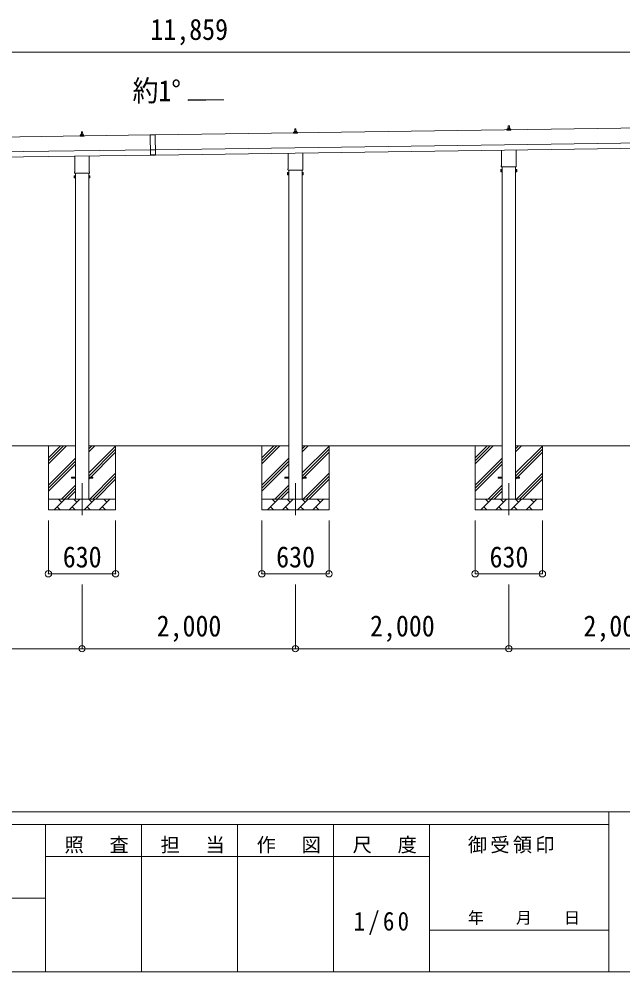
# Model space of a CAD drawing. Units: millimetres at full size, sheet at 1:60. Extents: x -16864 to 16864, y -11640 to 11640.
# Drawn here: x 5156 to 10816, y -11640 to -2713 of the extents above; entities that cross this region are included whole.
import ezdxf
from ezdxf.enums import TextEntityAlignment as Align

# ---------------------------------------------------------------- set-up
doc = ezdxf.new("R2010")
doc.units = ezdxf.units.MM
doc.header["$LTSCALE"] = 60
doc.header["$PDMODE"] = 32
doc.header["$PDSIZE"] = 60
doc.linetypes.add('CHAIN1', pattern=[8, 5, -1, 1, -1])
for name, color, linetype, lineweight in [('0-1_Defpoints', 7, 'CHAIN1', 9), ('0-2_TEXT1', 4, 'Continuous', 9), ('0-3_SHAPE', 7, 'Continuous', 9), ('0-7_PARTS2', 7, 'Continuous', 9), ('0-8_TABLE1', 6, 'Continuous', 9), ('F-0', 7, 'Continuous', 9)]:
    doc.layers.add(name, color=color, linetype=linetype, lineweight=lineweight)
doc.styles.add('ＭＳ ゴシック', font='')
doc.styles.get('ＭＳ ゴシック').set_extended_font_data('MS Gothic')

msp = doc.modelspace()

# ---------------------------------------------------------------- linework, layer by layer
at = {"layer": '0-1_Defpoints'}
for p, q in [((5745.59, -7060.72), (5745.59, -7409.72)), ((7745.59, -7060.72), (7745.59, -7409.72)), ((9745.59, -7060.72), (9745.59, -7409.72))]:
    msp.add_line(p, q, dxfattribs=at)
at = {"layer": '0-2_TEXT1'}
for p, q in [((7076.42, -3469.89), (6740.42, -3474.69)), ((12641.27, -3708.66), (6430.65, -3797.39)), ((7739.9, -3765.75), (7740.62, -3742.23)), ((7741.62, -3741.25), (7750.17, -3741.25)), ((7751.17, -3742.23), (7751.9, -3765.75)), ((9727.65, -3752.68), (9727.65, -3744.97)), ((9728.03, -3744.18), (9763.76, -3744.18)), ((9728.41, -3743.99), (9735.13, -3742.36)), ((9735.51, -3742.18), (9756.28, -3742.18)), ((9735.9, -3741.39), (9735.9, -3737.18)), ((9736.9, -3737.18), (9754.9, -3737.18)), ((9739.9, -3737.18), (9740.62, -3713.65)), ((9741.62, -3712.68), (9750.17, -3712.68)), ((9751.17, -3713.65), (9751.9, -3737.18)), ((9755.9, -3741.39), (9755.9, -3737.18)), ((9763.38, -3743.99), (9756.66, -3742.36)), ((9764.15, -3752.68), (9764.15, -3744.97)), ((6385.66, -3798.03), (850.19, -3877.11)), ((5727.65, -3809.82), (5727.65, -3802.11)), ((5764.15, -3809.82), (5727.65, -3809.82)), ((5728.03, -3801.32), (5763.76, -3801.32)), ((5728.41, -3801.14), (5735.13, -3799.51)), ((5735.51, -3799.32), (5756.28, -3799.32)), ((5735.9, -3798.53), (5735.9, -3794.32)), ((5736.9, -3794.32), (5754.9, -3794.32)), ((5739.9, -3794.32), (5740.62, -3770.8)), ((5741.62, -3769.82), (5750.17, -3769.82)), ((5751.17, -3770.8), (5751.9, -3794.32)), ((5755.9, -3798.53), (5755.9, -3794.32)), ((5763.38, -3801.14), (5756.66, -3799.51)), ((5764.15, -3809.82), (5764.15, -3802.11)), ((6385.64, -3797.03), (6430.64, -3796.39)), ((6385.64, -3797.03), (6388.39, -3989.51)), ((6430.65, -3797.39), (6385.66, -3798.03)), ((6430.64, -3796.39), (6433.39, -3988.87)), ((7727.65, -3781.25), (7727.65, -3773.54)), ((7764.15, -3781.25), (7727.65, -3781.25)), ((7728.03, -3772.75), (7763.76, -3772.75)), ((7728.41, -3772.56), (7735.13, -3770.94)), ((7735.51, -3770.75), (7756.28, -3770.75)), ((7735.9, -3769.96), (7735.9, -3765.75)), ((7736.9, -3765.75), (7754.9, -3765.75)), ((7755.9, -3769.96), (7755.9, -3765.75)), ((7763.38, -3772.56), (7756.66, -3770.94)), ((7764.15, -3781.25), (7764.15, -3773.54)), ((9764.15, -3752.68), (9727.65, -3752.68)), ((6432.65, -3937.37), (12643.27, -3848.65)), ((6433.37, -3987.37), (12643.99, -3898.64)), ((852.19, -4017.09), (6387.66, -3938.01)), ((852.91, -4067.09), (6388.37, -3988.01)), ((5677.29, -4143.81), (5677.29, -3998.17)), ((5813.89, -3996.22), (5813.89, -4143.81)), ((6432.67, -3938.37), (6387.67, -3939.01)), ((6433.32, -3983.87), (6388.32, -3984.51)), ((6433.39, -3988.87), (6388.39, -3989.51)), ((7677.29, -4115.24), (7677.29, -3969.6)), ((7813.89, -3967.65), (7813.89, -4115.24)), ((9677.29, -4086.67), (9677.29, -3941.03)), ((9813.89, -3939.07), (9813.89, -4086.67)), ((9675.59, -4095.44), (9675.59, -4089.94)), ((9813.53, -4098.94), (9677.65, -4098.94)), ((9683.09, -4098.94), (9683.09, -7210.72)), ((9808.09, -7210.72), (9808.09, -4098.94)), ((9815.59, -4089.94), (9815.59, -4095.44)), ((5671.59, -4182.08), (5672.35, -4180.77)), ((5671.59, -4182.08), (5671.59, -4199.08)), ((5678.59, -4185.67), (5672.35, -4185.67)), ((5678.59, -4195.49), (5672.35, -4195.49)), ((5675.59, -4152.58), (5675.59, -4147.08)), ((5813.53, -4156.08), (5677.65, -4156.08)), ((5683.09, -4156.08), (5683.09, -7210.72)), ((5808.09, -7210.72), (5808.09, -4156.08)), ((5812.59, -4185.67), (5818.83, -4185.67)), ((5812.59, -4195.49), (5818.83, -4195.49)), ((5815.59, -4147.08), (5815.59, -4152.58)), ((5819.59, -4182.08), (5818.83, -4180.77)), ((5819.59, -4182.08), (5819.59, -4199.08)), ((7671.59, -4153.51), (7672.35, -4152.19)), ((7671.59, -4153.51), (7671.59, -4170.51)), ((7671.59, -4170.51), (7672.35, -4171.82)), ((7678.59, -4157.1), (7672.35, -4157.1)), ((7678.59, -4166.92), (7672.35, -4166.92)), ((7678.59, -4171.82), (7672.35, -4171.82)), ((7675.59, -4124.01), (7675.59, -4118.51)), ((7813.53, -4127.51), (7677.65, -4127.51)), ((7681.09, -4171.21), (7678.59, -4171.21)), ((7683.09, -4127.51), (7683.09, -7210.72)), ((7808.09, -7210.72), (7808.09, -4127.51)), ((7810.09, -4171.21), (7812.59, -4171.21)), ((7812.59, -4157.1), (7818.83, -4157.1)), ((7812.59, -4166.92), (7818.83, -4166.92)), ((7812.59, -4171.82), (7818.83, -4171.82)), ((7815.59, -4118.51), (7815.59, -4124.01)), ((7819.59, -4153.51), (7818.83, -4152.19)), ((7819.59, -4170.51), (7818.83, -4171.82)), ((7819.59, -4153.51), (7819.59, -4170.51)), ((9671.59, -4124.94), (9672.35, -4123.62)), ((9671.59, -4124.94), (9671.59, -4141.94)), ((9671.59, -4141.94), (9672.35, -4143.25)), ((9678.59, -4128.53), (9672.35, -4128.53)), ((9678.59, -4138.35), (9672.35, -4138.35)), ((9678.59, -4143.25), (9672.35, -4143.25)), ((9681.09, -4142.64), (9678.59, -4142.64)), ((9810.09, -4142.64), (9812.59, -4142.64)), ((9812.59, -4128.53), (9818.83, -4128.53)), ((9812.59, -4138.35), (9818.83, -4138.35)), ((9812.59, -4143.25), (9818.83, -4143.25)), ((9819.59, -4124.94), (9818.83, -4123.62)), ((9819.59, -4141.94), (9818.83, -4143.25)), ((9819.59, -4124.94), (9819.59, -4141.94)), ((5671.59, -4199.08), (5672.35, -4200.4)), ((5678.59, -4200.4), (5672.35, -4200.4)), ((5681.09, -4199.78), (5678.59, -4199.78)), ((5810.09, -4199.78), (5812.59, -4199.78)), ((5812.59, -4200.4), (5818.83, -4200.4)), ((5819.59, -4199.08), (5818.83, -4200.4)), ((5645.59, -7006.22), (5683.09, -7006.22)), ((5645.59, -7015.22), (5645.59, -7006.22)), ((5645.59, -7006.22), (5683.09, -7006.22)), ((5645.59, -7015.22), (5645.59, -7006.22)), ((5645.59, -7015.22), (5683.09, -7015.22)), ((5645.59, -7015.22), (5683.09, -7015.22)), ((5808.09, -7006.22), (5845.59, -7006.22)), ((5808.09, -7006.22), (5845.59, -7006.22)), ((5808.09, -7015.22), (5845.59, -7015.22)), ((5808.09, -7015.22), (5845.59, -7015.22)), ((5845.59, -7015.22), (5845.59, -7006.22)), ((5845.59, -7015.22), (5845.59, -7006.22)), ((7645.59, -7006.22), (7683.09, -7006.22)), ((7645.59, -7015.22), (7645.59, -7006.22)), ((7645.59, -7006.22), (7683.09, -7006.22)), ((7645.59, -7015.22), (7645.59, -7006.22)), ((7645.59, -7015.22), (7683.09, -7015.22)), ((7645.59, -7015.22), (7683.09, -7015.22)), ((7808.09, -7006.22), (7845.59, -7006.22)), ((7808.09, -7006.22), (7845.59, -7006.22)), ((7808.09, -7015.22), (7845.59, -7015.22)), ((7808.09, -7015.22), (7845.59, -7015.22)), ((7845.59, -7015.22), (7845.59, -7006.22)), ((7845.59, -7015.22), (7845.59, -7006.22)), ((9645.59, -7006.22), (9683.09, -7006.22)), ((9645.59, -7015.22), (9645.59, -7006.22)), ((9645.59, -7006.22), (9683.09, -7006.22)), ((9645.59, -7015.22), (9645.59, -7006.22)), ((9645.59, -7015.22), (9683.09, -7015.22)), ((9645.59, -7015.22), (9683.09, -7015.22)), ((9808.09, -7006.22), (9845.59, -7006.22)), ((9808.09, -7006.22), (9845.59, -7006.22)), ((9808.09, -7015.22), (9845.59, -7015.22)), ((9808.09, -7015.22), (9845.59, -7015.22)), ((9845.59, -7015.22), (9845.59, -7006.22)), ((9845.59, -7015.22), (9845.59, -7006.22))]:
    msp.add_line(p, q, dxfattribs=at)
for points in [[(5678.59, -4200.4), (5678.59, -4180.77), (5672.35, -4180.77)], [(5678.59, -4199.78), (5678.59, -4181.38), (5681.09, -4181.38)], [(5812.59, -4199.78), (5812.59, -4181.38), (5810.09, -4181.38)], [(5812.59, -4200.4), (5812.59, -4180.77), (5818.83, -4180.77)], [(7678.59, -4171.82), (7678.59, -4152.19), (7672.35, -4152.19)], [(7678.59, -4171.21), (7678.59, -4152.81), (7681.09, -4152.81)], [(7812.59, -4171.21), (7812.59, -4152.81), (7810.09, -4152.81)], [(7812.59, -4171.82), (7812.59, -4152.19), (7818.83, -4152.19)], [(9678.59, -4143.25), (9678.59, -4123.62), (9672.35, -4123.62)], [(9678.59, -4142.64), (9678.59, -4124.24), (9681.09, -4124.24)], [(9812.59, -4142.64), (9812.59, -4124.24), (9810.09, -4124.24)], [(9812.59, -4143.25), (9812.59, -4123.62), (9818.83, -4123.62)]]:
    msp.add_lwpolyline(points, dxfattribs=at)
for points in [[(5681.09, -4201.08), (5681.09, -4180.08), (5683.09, -4180.08), (5683.09, -4201.08)], [(5810.09, -4201.08), (5810.09, -4180.08), (5808.09, -4180.08), (5808.09, -4201.08)], [(7681.09, -4172.51), (7681.09, -4151.51), (7683.09, -4151.51), (7683.09, -4172.51)], [(7810.09, -4172.51), (7810.09, -4151.51), (7808.09, -4151.51), (7808.09, -4172.51)], [(9681.09, -4143.94), (9681.09, -4122.94), (9683.09, -4122.94), (9683.09, -4143.94)], [(9810.09, -4143.94), (9810.09, -4122.94), (9808.09, -4122.94), (9808.09, -4143.94)]]:
    msp.add_lwpolyline(points, close=True, dxfattribs=at)
for centre, radius, start, end in [((7741.62, -3742.25), 1, 90, 178.60509), ((7750.17, -3742.25), 1, 1.39491, 90), ((9728.65, -3744.97), 1, 103.62699, 180), ((9734.9, -3741.39), 1, 283.62699, 0), ((9739.98, -3737.81), 4.13, 90, 171.17633), ((9736.9, -3738.18), 1, 90, 180), ((9741.62, -3713.68), 1, 90, 178.60509), ((9749.23, -3737.18), 4.83, 133.60282, 180), ((9742.56, -3737.18), 4.83, 0, 46.39718), ((9750.17, -3713.68), 1, 1.39491, 90), ((9751.81, -3737.81), 4.13, 8.82367, 90), ((9754.9, -3738.18), 1, 0, 90), ((9756.9, -3741.39), 1, 180, 256.37301), ((9763.15, -3744.97), 1, 0, 76.37301), ((5728.65, -3802.11), 1, 103.62699, 180), ((5734.9, -3798.53), 1, 283.62699, 0), ((5739.98, -3794.96), 4.13, 90, 171.17633), ((5736.9, -3795.32), 1, 90, 180), ((5741.62, -3770.82), 1, 90, 178.60509), ((5749.23, -3794.32), 4.83, 133.60282, 180), ((5742.56, -3794.32), 4.83, 0, 46.39718), ((5750.17, -3770.82), 1, 1.39491, 90), ((5751.81, -3794.96), 4.13, 8.82367, 90), ((5754.9, -3795.32), 1, 0, 90), ((5756.9, -3798.53), 1, 180, 256.37301), ((5763.15, -3802.11), 1, 0, 76.37301), ((7728.65, -3773.54), 1, 103.62699, 180), ((7734.9, -3769.96), 1, 283.62699, 0), ((7739.98, -3766.38), 4.13, 90, 171.17633), ((7736.9, -3766.75), 1, 90, 180), ((7749.23, -3765.75), 4.83, 133.60282, 180), ((7742.56, -3765.75), 4.83, 0, 46.39718), ((7751.81, -3766.38), 4.13, 8.82367, 90), ((7754.9, -3766.75), 1, 0, 90), ((7756.9, -3769.96), 1, 180, 256.37301), ((7763.15, -3773.54), 1, 0, 76.37301), ((9679.59, -4089.94), 4, 125.09963, 180), ((9679.59, -4095.44), 4, 180, 194.47751), ((9679.59, -4095.44), 4, 194.47751, 241.04498), ((9811.59, -4095.44), 4, 298.95502, 345.52249), ((9811.59, -4089.94), 4, 0, 54.90037), ((9811.59, -4095.44), 4, 345.52249, 0), ((5675.93, -4183.22), 4.34, 145.61575, 214.38425), ((5687.83, -4190.58), 16.24, 162.41205, 197.58795), ((5675.93, -4197.94), 4.34, 145.61575, 214.38425), ((5679.59, -4147.08), 4, 125.09963, 180), ((5679.59, -4152.58), 4, 180, 194.47751), ((5679.59, -4152.58), 4, 194.47751, 241.04498), ((5811.59, -4152.58), 4, 298.95502, 345.52249), ((5811.59, -4147.08), 4, 0, 54.90037), ((5811.59, -4152.58), 4, 345.52249, 0), ((5815.24, -4183.22), 4.34, 325.61575, 34.38425), ((5803.35, -4190.58), 16.24, 342.41205, 17.58795), ((5815.24, -4197.94), 4.34, 325.61575, 34.38425), ((7675.93, -4154.65), 4.34, 145.61575, 214.38425), ((7687.83, -4162.01), 16.24, 162.41205, 197.58795), ((7675.93, -4169.37), 4.34, 145.61575, 214.38425), ((7679.59, -4118.51), 4, 125.09963, 180), ((7679.59, -4124.01), 4, 180, 194.47751), ((7679.59, -4124.01), 4, 194.47751, 241.04498), ((7811.59, -4124.01), 4, 298.95502, 345.52249), ((7811.59, -4118.51), 4, 0, 54.90037), ((7811.59, -4124.01), 4, 345.52249, 0), ((7815.24, -4154.65), 4.34, 325.61575, 34.38425), ((7803.35, -4162.01), 16.24, 342.41205, 17.58795), ((7815.24, -4169.37), 4.34, 325.61575, 34.38425), ((9675.93, -4126.08), 4.34, 145.61575, 214.38425), ((9687.83, -4133.44), 16.24, 162.41205, 197.58795), ((9675.93, -4140.8), 4.34, 145.61575, 214.38425), ((9815.24, -4126.08), 4.34, 325.61575, 34.38425), ((9803.35, -4133.44), 16.24, 342.41205, 17.58795), ((9815.24, -4140.8), 4.34, 325.61575, 34.38425)]:
    msp.add_arc(centre, radius, start, end, dxfattribs=at)
at = {"layer": '0-3_SHAPE'}
for p, q in [((5683.09, -6710.72), (3808.09, -6710.72)), ((5430.59, -6710.72), (5430.59, -7310.72)), ((5430.59, -6824.21), (5544.07, -6710.72)), ((5430.59, -6852.49), (5572.36, -6710.72)), ((5430.59, -6880.77), (5600.64, -6710.72)), ((7683.09, -6710.72), (5808.09, -6710.72)), ((5808.09, -6739.55), (5836.91, -6710.72)), ((5808.09, -6767.83), (5865.2, -6710.72)), ((5808.09, -6965.82), (6060.59, -6713.32)), ((5808.09, -6994.11), (6060.59, -6741.61)), ((5808.09, -7022.39), (6060.59, -6769.89)), ((6060.59, -6710.72), (6060.59, -7310.72)), ((7430.59, -6710.72), (7430.59, -7310.72)), ((7430.59, -6824.21), (7544.07, -6710.72)), ((7430.59, -6852.49), (7572.36, -6710.72)), ((7430.59, -6880.77), (7600.64, -6710.72)), ((9683.09, -6710.72), (7808.09, -6710.72)), ((7808.09, -6739.55), (7836.91, -6710.72)), ((7808.09, -6767.83), (7865.2, -6710.72)), ((7808.09, -6965.82), (8060.59, -6713.32)), ((7808.09, -6994.11), (8060.59, -6741.61)), ((7808.09, -7022.39), (8060.59, -6769.89)), ((8060.59, -6710.72), (8060.59, -7310.72)), ((9430.59, -6710.72), (9430.59, -7310.72)), ((9430.59, -6824.21), (9544.07, -6710.72)), ((9430.59, -6852.49), (9572.36, -6710.72)), ((9430.59, -6880.77), (9600.64, -6710.72)), ((11683.09, -6710.72), (9808.09, -6710.72)), ((9808.09, -6739.55), (9836.91, -6710.72)), ((9808.09, -6767.83), (9865.2, -6710.72)), ((9808.09, -6965.82), (10060.59, -6713.32)), ((9808.09, -6994.11), (10060.59, -6741.61)), ((9808.09, -7022.39), (10060.59, -6769.89)), ((10060.59, -6710.72), (10060.59, -7310.72)), ((5430.59, -7078.76), (5683.09, -6826.26)), ((5430.59, -7107.05), (5683.09, -6854.55)), ((7430.59, -7078.76), (7683.09, -6826.26)), ((7430.59, -7107.05), (7683.09, -6854.55)), ((9430.59, -7078.76), (9683.09, -6826.26)), ((9430.59, -7107.05), (9683.09, -6854.55)), ((5430.59, -7135.33), (5683.09, -6882.83)), ((7430.59, -7135.33), (7683.09, -6882.83)), ((9430.59, -7135.33), (9683.09, -6882.83)), ((5817.75, -7210.72), (6060.59, -6967.88)), ((5846.03, -7210.72), (6060.59, -6996.16)), ((5874.31, -7210.72), (6060.59, -7024.45)), ((7817.75, -7210.72), (8060.59, -6967.88)), ((7846.03, -7210.72), (8060.59, -6996.16)), ((7874.31, -7210.72), (8060.59, -7024.45)), ((9817.75, -7210.72), (10060.59, -6967.88)), ((9846.03, -7210.72), (10060.59, -6996.16)), ((9874.31, -7210.72), (10060.59, -7024.45)), ((5553.19, -7210.72), (5683.09, -7080.82)), ((5581.47, -7210.72), (5683.09, -7109.11)), ((5609.76, -7210.72), (5683.09, -7137.39)), ((7553.19, -7210.72), (7683.09, -7080.82)), ((7581.47, -7210.72), (7683.09, -7109.11)), ((7609.76, -7210.72), (7683.09, -7137.39)), ((9553.19, -7210.72), (9683.09, -7080.82)), ((9581.47, -7210.72), (9683.09, -7109.11)), ((9609.76, -7210.72), (9683.09, -7137.39)), ((5430.59, -7210.72), (6060.59, -7210.72)), ((5483.46, -7310.72), (5583.46, -7210.72)), ((5554.9, -7239.28), (5526.35, -7210.72)), ((5624.88, -7310.72), (5724.88, -7210.72)), ((5696.32, -7239.28), (5667.77, -7210.72)), ((5766.3, -7310.72), (5866.3, -7210.72)), ((5837.75, -7239.28), (5809.19, -7210.72)), ((5907.72, -7310.72), (6007.72, -7210.72)), ((5979.17, -7239.28), (5950.61, -7210.72)), ((7430.59, -7210.72), (8060.59, -7210.72)), ((7483.46, -7310.72), (7583.46, -7210.72)), ((7554.9, -7239.28), (7526.35, -7210.72)), ((7624.88, -7310.72), (7724.88, -7210.72)), ((7696.32, -7239.28), (7667.77, -7210.72)), ((7766.3, -7310.72), (7866.3, -7210.72)), ((7837.75, -7239.28), (7809.19, -7210.72)), ((7907.72, -7310.72), (8007.72, -7210.72)), ((7979.17, -7239.28), (7950.61, -7210.72)), ((9430.59, -7210.72), (10060.59, -7210.72)), ((9483.46, -7310.72), (9583.46, -7210.72)), ((9554.9, -7239.28), (9526.35, -7210.72)), ((9624.88, -7310.72), (9724.88, -7210.72)), ((9696.32, -7239.28), (9667.77, -7210.72)), ((9766.3, -7310.72), (9866.3, -7210.72)), ((9837.75, -7239.28), (9809.19, -7210.72)), ((9907.72, -7310.72), (10007.72, -7210.72)), ((9979.17, -7239.28), (9950.61, -7210.72)), ((6060.59, -7310.72), (5430.59, -7310.72)), ((5512.01, -7282.17), (5540.56, -7310.72)), ((5653.43, -7282.17), (5681.98, -7310.72)), ((5794.85, -7282.17), (5823.41, -7310.72)), ((5936.27, -7282.17), (5964.83, -7310.72)), ((8060.59, -7310.72), (7430.59, -7310.72)), ((7512.01, -7282.17), (7540.56, -7310.72)), ((7653.43, -7282.17), (7681.98, -7310.72)), ((7794.85, -7282.17), (7823.41, -7310.72)), ((7936.27, -7282.17), (7964.83, -7310.72)), ((10060.59, -7310.72), (9430.59, -7310.72)), ((9512.01, -7282.17), (9540.56, -7310.72)), ((9653.43, -7282.17), (9681.98, -7310.72)), ((9794.85, -7282.17), (9823.41, -7310.72)), ((9936.27, -7282.17), (9964.83, -7310.72))]:
    msp.add_line(p, q, dxfattribs=at)
at = {"layer": '0-7_PARTS2', "color": 4}
for p, q in [((6740.42, -3474.69), (6740.42, -3469.89)), ((6740.42, -3469.89), (7076.42, -3469.89))]:
    msp.add_line(p, q, dxfattribs=at)
at = {"layer": '0-8_TABLE1'}
for p, q in [((12676.59, -3023.08), (817.59, -3023.08)), ((5430.59, -7909.72), (5430.59, -7409.72)), ((6060.59, -7909.72), (6060.59, -7409.72)), ((7430.59, -7909.72), (7430.59, -7409.72)), ((8060.59, -7909.72), (8060.59, -7409.72)), ((9430.59, -7909.72), (9430.59, -7409.72)), ((10060.59, -7909.72), (10060.59, -7409.72)), ((5430.59, -7909.72), (6060.59, -7909.72)), ((7430.59, -7909.72), (8060.59, -7909.72)), ((9430.59, -7909.72), (10060.59, -7909.72)), ((5745.59, -8611.72), (5745.59, -8011.72)), ((7745.59, -8611.72), (7745.59, -8011.72)), ((9745.59, -8611.72), (9745.59, -8011.72)), ((5745.59, -8611.72), (3745.59, -8611.72)), ((7745.59, -8611.72), (5745.59, -8611.72)), ((9745.59, -8611.72), (7745.59, -8611.72)), ((11745.59, -8611.72), (9745.59, -8611.72))]:
    msp.add_line(p, q, dxfattribs=at)
for p in [(5430.59, -7909.72), (6060.59, -7909.72), (7430.59, -7909.72), (8060.59, -7909.72), (9430.59, -7909.72), (10060.59, -7909.72), (5745.59, -8611.72), (7745.59, -8611.72), (9745.59, -8611.72)]:
    msp.add_point(p, dxfattribs=at)
at = {"layer": 'F-0', "color": 5, "lineweight": 5}
for p, q in [((-16864.12, -10140), (16015.88, -10140)), ((10682.37, -10140), (10682.37, -11640)), ((-16864.12, -10260), (10682.37, -10260)), ((5402.37, -10260), (5402.37, -11640)), ((6302.37, -10260), (6302.37, -11640)), ((7202.37, -10260), (7202.37, -11640)), ((8102.36, -10260), (8102.36, -11640)), ((9002.37, -10260), (9002.37, -11640)), ((5402.37, -10560), (9002.37, -10560)), ((-6897.63, -10950), (5402.37, -10950)), ((9002.37, -11250), (10682.37, -11250)), ((-16864.12, -11640), (16015.88, -11640))]:
    msp.add_line(p, q, dxfattribs=at)

# ---------------------------------------------------------------- texts
at = {"layer": '0-7_PARTS2', "style": 'ＭＳ ゴシック', "width": 0.9}
msp.add_text('約1°', height=197.9, dxfattribs=at).set_placement((6219.34, -3542.45), align=Align.BOTTOM_LEFT)
at = {"layer": '0-8_TABLE1', "color": 7, "style": 'ＭＳ ゴシック', "width": 0.9}
for s, p in [('11,859', (6387.09, -2968.08)), ('630', (5565.59, -7909.72)), ('630', (7565.59, -7909.72)), ('630', (9565.59, -7909.72)), ('2,000', (6445.59, -8556.72)), ('2,000', (8445.59, -8556.72)), ('2,000', (10445.59, -8556.72))]:
    msp.add_text(s, height=197.9, dxfattribs=at).set_placement(p, align=Align.BOTTOM_LEFT)
at = {"layer": 'F-0', "style": 'ＭＳ ゴシック'}
msp.add_text('年\u3000\u3000月\u3000\u3000日', height=110, dxfattribs=at).set_placement((9362.37, -11220), align=Align.BOTTOM_LEFT)
at = {"layer": 'F-0', "attachment_point": 7, "style": 'ＭＳ ゴシック'}
for s, insert, char_height in [('\\T1.17;照\u3000査', (5582.37, -10530), 132), ('\\T1.17;担\u3000当', (6482.37, -10530), 132), ('\\T1.17;作\u3000図', (7382.37, -10530), 132), ('\\T1.17;尺\u3000度', (8282.37, -10530), 132), ('\\T1.17;御受領印', (9362.37, -10530), 132), ('\\T1.28;\\W0.9;1/60', (8289.87, -11295), 176)]:
    msp.add_mtext(s, dxfattribs=dict(at, insert=insert, char_height=char_height))

doc.saveas('drawing.dxf')
